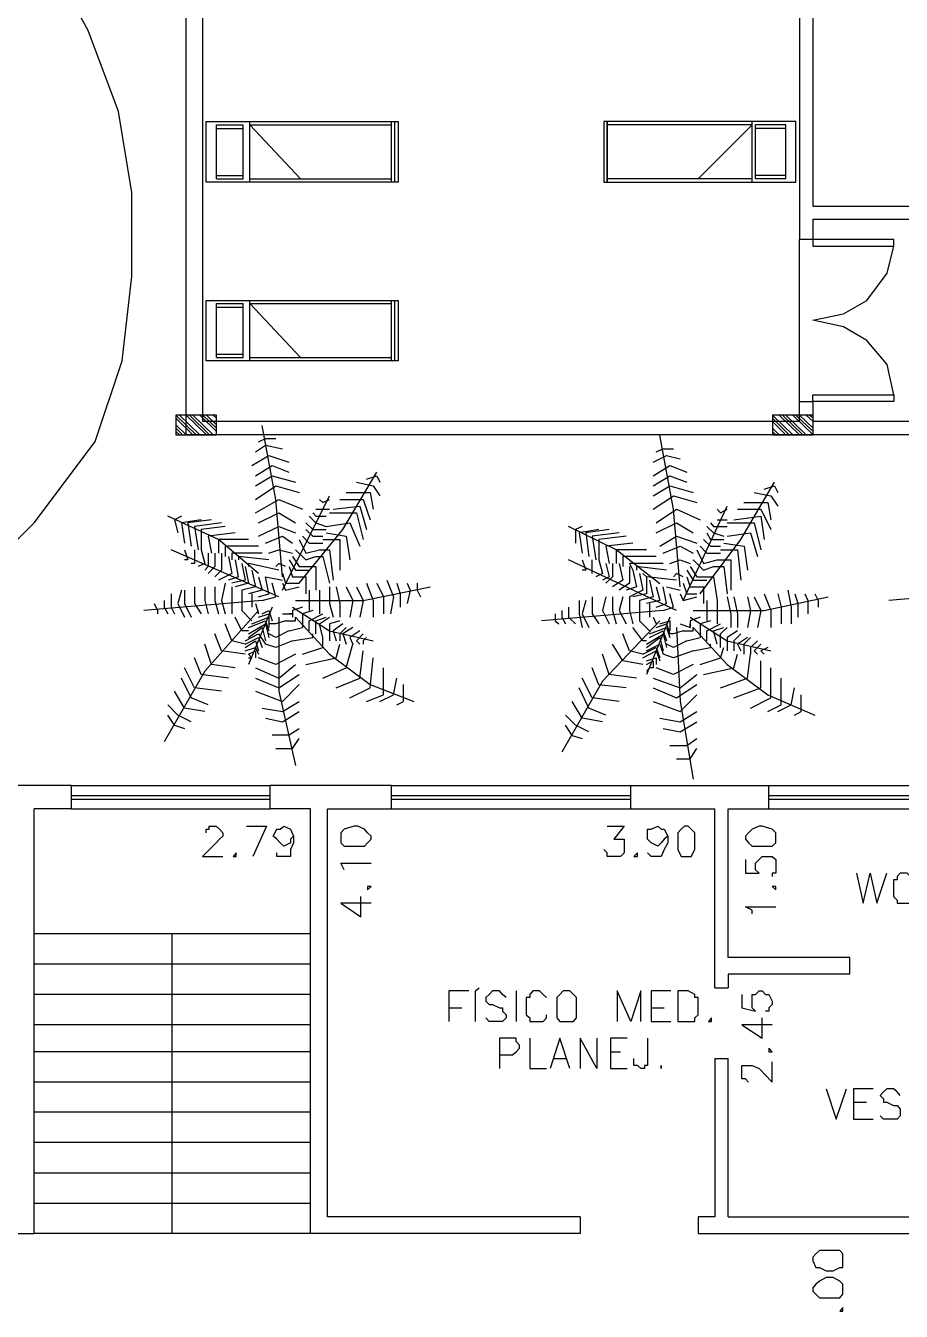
# Model space of a CAD drawing. Header units: millimetres. Extents: x -369 to -70, y -1414 to -1185.
# Drawn here: x -238.99 to -230.2, y -1322.74 to -1309.83 of the extents above; entities that cross this region are included whole.
import ezdxf

# ---------------------------------------------------------------- set-up
doc = ezdxf.new("R2010")
doc.units = ezdxf.units.MM
doc.header["$MEASUREMENT"] = 0
for name, color, linetype in [('10', 10, 'Continuous'), ('12', 12, 'Continuous'), ('2', 2, 'Continuous'), ('4', 4, 'Continuous'), ('50', 50, 'Continuous'), ('6', 6, 'Continuous'), ('64', 64, 'Continuous'), ('8', 8, 'Continuous')]:
    doc.layers.add(name, color=color, linetype=linetype)

msp = doc.modelspace()

# ---------------------------------------------------------------- linework, layer by layer
at = {"layer": '10'}
for points in [[(-237.216, -1313.807), (-237.216, -1299.496)], [(-231.226, -1301.626), (-231.226, -1311.98)], [(-231.094, -1303.656), (-231.094, -1311.645)], [(-237.384, -1313.942), (-237.384, -1307.784)], [(-231.094, -1311.645), (-227.945, -1311.645)], [(-231.094, -1311.776), (-231.094, -1311.98)], [(-231.094, -1311.776), (-227.945, -1311.776)], [(-231.094, -1311.98), (-231.23, -1311.98)], [(-231.23, -1313.607), (-231.23, -1313.807)], [(-231.23, -1313.607), (-231.094, -1313.607)], [(-231.094, -1313.607), (-231.094, -1313.807)], [(-231.23, -1313.807), (-237.216, -1313.807)], [(-227.845, -1313.807), (-231.094, -1313.807)], [(-227.945, -1313.942), (-237.384, -1313.942)], [(-238.539, -1317.463), (-239.314, -1317.463)], [(-238.539, -1317.463), (-238.539, -1317.699), (-238.539, -1317.699), (-238.911, -1317.699)], [(-236.541, -1317.699), (-236.541, -1317.463)], [(-235.965, -1317.699), (-235.322, -1317.699), (-235.322, -1317.699), (-235.322, -1317.463), (-235.322, -1317.463), (-236.541, -1317.463)], [(-232.92, -1317.463), (-231.533, -1317.463)], [(-232.92, -1317.699), (-232.92, -1317.463)], [(-231.533, -1317.699), (-231.533, -1317.463)], [(-238.911, -1321.963), (-238.911, -1317.699)], [(-236.137, -1317.699), (-236.541, -1317.699)], [(-236.137, -1321.963), (-236.137, -1317.699)], [(-235.965, -1321.795), (-235.965, -1317.699)], [(-232.92, -1317.699), (-232.077, -1317.699)], [(-232.077, -1319.493), (-232.077, -1317.699)], [(-230.722, -1319.19), (-231.941, -1319.19), (-231.941, -1319.19), (-231.941, -1317.699)], [(-231.941, -1317.699), (-231.533, -1317.699)], [(-230.722, -1319.358), (-230.722, -1319.19)], [(-230.722, -1319.358), (-231.941, -1319.358), (-231.941, -1319.358), (-231.941, -1319.493)], [(-232.077, -1319.493), (-231.941, -1319.493)], [(-232.077, -1320.205), (-232.077, -1321.795), (-232.077, -1321.795), (-232.245, -1321.795), (-232.245, -1321.795), (-232.245, -1321.963), (-232.245, -1321.963), (-231.941, -1321.963)], [(-232.077, -1320.205), (-231.941, -1320.205)], [(-231.941, -1321.795), (-231.941, -1320.205)], [(-239.079, -1321.795), (-239.858, -1321.795), (-239.858, -1321.795), (-239.858, -1321.963), (-239.858, -1321.963), (-238.911, -1321.963)], [(-233.428, -1321.795), (-235.965, -1321.795)], [(-233.428, -1321.795), (-233.428, -1321.963)], [(-231.941, -1321.795), (-228.928, -1321.795)], [(-233.428, -1321.963), (-236.137, -1321.963)], [(-231.941, -1321.963), (-228.928, -1321.963)]]:
    msp.add_lwpolyline(points, dxfattribs=at)
at = {"layer": '12'}
for points in [[(-237.284, -1313.942), (-237.488, -1313.743)], [(-237.08, -1313.942), (-237.08, -1313.743), (-237.488, -1313.743), (-237.488, -1313.942), (-237.08, -1313.942)], [(-237.316, -1313.942), (-237.488, -1313.775)], [(-237.248, -1313.942), (-237.452, -1313.743)], [(-237.18, -1313.942), (-237.384, -1313.743)], [(-237.148, -1313.942), (-237.352, -1313.743)], [(-237.112, -1313.942), (-237.316, -1313.743)], [(-237.08, -1313.91), (-237.248, -1313.743)], [(-237.08, -1313.874), (-237.216, -1313.743)], [(-237.08, -1313.843), (-237.18, -1313.743)], [(-237.08, -1313.775), (-237.112, -1313.743)], [(-231.294, -1313.942), (-231.497, -1313.743)], [(-231.09, -1313.942), (-231.09, -1313.743), (-231.497, -1313.743), (-231.497, -1313.942), (-231.09, -1313.942)], [(-231.33, -1313.942), (-231.497, -1313.775)], [(-231.226, -1313.942), (-231.43, -1313.743)], [(-231.194, -1313.942), (-231.398, -1313.743)], [(-231.158, -1313.942), (-231.362, -1313.743)], [(-231.09, -1313.942), (-231.294, -1313.743)], [(-231.09, -1313.91), (-231.262, -1313.743)], [(-231.09, -1313.874), (-231.226, -1313.743)], [(-231.09, -1313.807), (-231.158, -1313.743)], [(-231.09, -1313.775), (-231.126, -1313.743)], [(-237.384, -1313.942), (-237.488, -1313.843)], [(-237.42, -1313.942), (-237.488, -1313.874)], [(-237.452, -1313.942), (-237.488, -1313.91)], [(-231.362, -1313.942), (-231.497, -1313.807)], [(-231.43, -1313.942), (-231.497, -1313.874)], [(-231.465, -1313.942), (-231.497, -1313.91)]]:
    msp.add_lwpolyline(points, dxfattribs=at)
at = {"layer": '2'}
for points in [[(-245.373, -1317.463), (-244.358, -1317.463), (-243.307, -1317.327), (-242.328, -1317.092), (-241.38, -1316.684), (-240.465, -1316.176), (-239.654, -1315.569), (-238.907, -1314.822), (-238.299, -1314.01), (-238.299, -1314.01), (-238.028, -1313.199), (-237.928, -1312.352), (-237.928, -1311.509), (-238.063, -1310.697), (-238.367, -1309.882), (-238.775, -1309.139)], [(-231.23, -1311.98), (-231.23, -1313.607)], [(-231.094, -1312.791), (-230.786, -1312.728), (-230.55, -1312.592), (-230.346, -1312.32), (-230.279, -1312.048)], [(-230.279, -1313.539), (-230.346, -1313.235), (-230.55, -1312.995), (-230.786, -1312.859), (-231.094, -1312.791)]]:
    msp.add_lwpolyline(points, dxfattribs=at)
at = {"layer": '4'}
for points in [[(-237.184, -1310.797), (-235.254, -1310.797), (-235.254, -1310.797), (-235.254, -1311.405), (-237.184, -1311.405)], [(-237.184, -1311.405), (-237.184, -1310.797)], [(-237.08, -1311.373), (-237.08, -1310.829)], [(-237.08, -1310.829), (-236.813, -1310.829)], [(-236.813, -1311.373), (-236.813, -1310.829)], [(-236.745, -1311.405), (-236.745, -1310.797)], [(-236.745, -1310.829), (-236.237, -1311.373)], [(-236.745, -1310.829), (-235.322, -1310.829)], [(-235.322, -1311.405), (-235.322, -1310.797)], [(-235.29, -1311.405), (-235.29, -1310.797)], [(-231.262, -1310.797), (-233.192, -1310.797), (-233.192, -1310.797), (-233.192, -1311.405), (-231.262, -1311.405)], [(-233.156, -1311.405), (-233.156, -1310.797), (-233.156, -1310.797), (-233.156, -1311.405)], [(-231.701, -1310.829), (-233.156, -1310.829)], [(-231.701, -1310.829), (-232.245, -1311.373)], [(-231.701, -1311.405), (-231.701, -1310.797)], [(-231.669, -1311.373), (-231.669, -1310.829)], [(-231.362, -1310.829), (-231.669, -1310.829)], [(-231.362, -1311.373), (-231.362, -1310.829)], [(-231.262, -1311.405), (-231.262, -1310.797)], [(-237.08, -1310.865), (-236.813, -1310.865)], [(-231.362, -1310.865), (-231.669, -1310.865)], [(-237.08, -1311.337), (-236.813, -1311.337)], [(-231.362, -1311.337), (-231.669, -1311.337)], [(-237.08, -1311.373), (-236.813, -1311.373)], [(-236.745, -1311.373), (-235.322, -1311.373)], [(-231.701, -1311.373), (-233.156, -1311.373)], [(-231.362, -1311.373), (-231.669, -1311.373)], [(-237.184, -1312.592), (-235.254, -1312.592), (-235.254, -1312.592), (-235.254, -1313.199), (-237.184, -1313.199)], [(-237.184, -1313.199), (-237.184, -1312.592)], [(-237.08, -1313.167), (-237.08, -1312.624)], [(-237.08, -1312.624), (-236.813, -1312.624)], [(-236.813, -1313.167), (-236.813, -1312.624)], [(-236.745, -1313.199), (-236.745, -1312.592)], [(-236.745, -1312.624), (-236.237, -1313.167)], [(-236.745, -1312.624), (-235.322, -1312.624)], [(-235.322, -1313.199), (-235.322, -1312.592)], [(-235.29, -1313.199), (-235.29, -1312.592)], [(-237.08, -1312.66), (-236.813, -1312.66)], [(-237.08, -1313.131), (-236.813, -1313.131)], [(-237.08, -1313.167), (-236.813, -1313.167)], [(-236.745, -1313.167), (-235.322, -1313.167)]]:
    msp.add_lwpolyline(points, dxfattribs=at)
at = {"layer": '50'}
for points in [[(-237.184, -1317.939), (-237.184, -1317.939), (-237.184, -1317.903), (-237.152, -1317.903), (-237.152, -1317.871), (-237.084, -1317.871), (-237.048, -1317.903), (-237.016, -1317.939), (-237.016, -1317.971), (-237.048, -1318.003), (-237.084, -1318.039), (-237.22, -1318.175), (-237.016, -1318.175)], [(-236.777, -1317.871), (-236.577, -1317.871), (-236.577, -1317.871), (-236.713, -1318.175)], [(-236.305, -1317.971), (-236.337, -1318.003), (-236.337, -1318.039), (-236.405, -1318.071), (-236.441, -1318.039), (-236.473, -1318.003), (-236.509, -1317.971), (-236.473, -1317.903), (-236.441, -1317.903), (-236.405, -1317.871), (-236.337, -1317.903), (-236.305, -1317.971), (-236.305, -1318.039), (-236.337, -1318.107), (-236.337, -1318.175), (-236.405, -1318.175), (-236.441, -1318.175), (-236.473, -1318.175), (-236.473, -1318.139)], [(-235.83, -1318.003), (-235.83, -1318.039), (-235.798, -1318.071), (-235.698, -1318.071), (-235.662, -1318.071), (-235.594, -1318.071), (-235.562, -1318.039), (-235.526, -1318.003), (-235.526, -1317.971), (-235.562, -1317.939), (-235.594, -1317.903), (-235.662, -1317.871), (-235.698, -1317.871), (-235.798, -1317.903), (-235.83, -1317.939), (-235.83, -1317.971), (-235.83, -1318.003)], [(-233.156, -1317.871), (-232.988, -1317.871), (-233.092, -1318.003), (-233.024, -1318.003), (-232.988, -1318.003), (-232.988, -1318.071), (-232.988, -1318.107), (-232.988, -1318.139), (-233.024, -1318.175), (-233.056, -1318.175), (-233.092, -1318.175), (-233.156, -1318.175), (-233.156, -1318.139), (-233.192, -1318.107)], [(-232.548, -1317.971), (-232.584, -1318.003), (-232.616, -1318.039), (-232.648, -1318.071), (-232.716, -1318.039), (-232.752, -1318.003), (-232.752, -1317.971), (-232.752, -1317.903), (-232.716, -1317.903), (-232.648, -1317.871), (-232.616, -1317.903), (-232.584, -1317.903), (-232.548, -1317.971), (-232.548, -1318.039), (-232.584, -1318.107), (-232.616, -1318.175), (-232.648, -1318.175), (-232.684, -1318.175), (-232.716, -1318.175), (-232.752, -1318.139)], [(-232.381, -1317.871), (-232.413, -1317.903), (-232.449, -1317.939), (-232.449, -1318.003), (-232.449, -1318.039), (-232.449, -1318.107), (-232.413, -1318.175), (-232.381, -1318.175), (-232.345, -1318.175), (-232.313, -1318.175), (-232.277, -1318.107), (-232.277, -1318.039), (-232.277, -1318.003), (-232.277, -1317.939), (-232.313, -1317.903), (-232.345, -1317.871), (-232.381, -1317.871)], [(-231.769, -1318.003), (-231.737, -1318.039), (-231.701, -1318.071), (-231.633, -1318.071), (-231.601, -1318.071), (-231.501, -1318.071), (-231.465, -1318.039), (-231.465, -1318.003), (-231.465, -1317.971), (-231.465, -1317.939), (-231.501, -1317.903), (-231.601, -1317.871), (-231.633, -1317.871), (-231.701, -1317.903), (-231.737, -1317.939), (-231.769, -1317.971), (-231.769, -1318.003)], [(-236.881, -1318.139), (-236.913, -1318.175), (-236.881, -1318.175), (-236.881, -1318.139)], [(-232.852, -1318.139), (-232.888, -1318.175), (-232.852, -1318.175), (-232.852, -1318.139)], [(-231.769, -1318.207), (-231.769, -1318.342), (-231.633, -1318.342), (-231.669, -1318.31), (-231.669, -1318.243), (-231.633, -1318.207), (-231.601, -1318.175), (-231.569, -1318.175), (-231.533, -1318.175), (-231.501, -1318.175), (-231.465, -1318.207), (-231.465, -1318.243), (-231.465, -1318.31), (-231.465, -1318.342), (-231.501, -1318.342), (-231.501, -1318.378)], [(-235.798, -1318.31), (-235.798, -1318.31), (-235.83, -1318.243), (-235.526, -1318.243)], [(-230.654, -1318.342), (-230.586, -1318.646), (-230.586, -1318.646), (-230.518, -1318.342), (-230.518, -1318.342), (-230.45, -1318.646), (-230.45, -1318.646), (-230.35, -1318.342)], [(-230.079, -1318.41), (-230.079, -1318.41), (-230.111, -1318.378), (-230.147, -1318.342), (-230.215, -1318.342), (-230.247, -1318.378), (-230.247, -1318.41), (-230.283, -1318.41), (-230.283, -1318.478), (-230.283, -1318.546), (-230.283, -1318.578), (-230.247, -1318.614), (-230.247, -1318.646), (-230.215, -1318.646), (-230.147, -1318.646), (-230.111, -1318.646), (-230.079, -1318.614), (-230.079, -1318.578)], [(-235.526, -1318.646), (-235.83, -1318.646), (-235.83, -1318.646), (-235.63, -1318.782), (-235.63, -1318.578)], [(-235.562, -1318.478), (-235.562, -1318.51), (-235.526, -1318.478), (-235.562, -1318.478)], [(-231.501, -1318.478), (-231.465, -1318.51), (-231.465, -1318.478), (-231.501, -1318.478)], [(-231.701, -1318.75), (-231.701, -1318.714), (-231.769, -1318.682), (-231.465, -1318.682)], [(-234.547, -1319.525), (-234.746, -1319.525), (-234.746, -1319.525), (-234.746, -1319.833)], [(-234.479, -1319.833), (-234.479, -1319.525), (-234.479, -1319.525), (-234.443, -1319.493)], [(-234.171, -1319.593), (-234.207, -1319.561), (-234.239, -1319.525), (-234.307, -1319.525), (-234.343, -1319.561), (-234.375, -1319.593), (-234.375, -1319.629), (-234.343, -1319.661), (-234.307, -1319.661), (-234.239, -1319.697), (-234.207, -1319.697), (-234.207, -1319.729), (-234.171, -1319.765), (-234.171, -1319.797), (-234.207, -1319.833), (-234.239, -1319.833), (-234.307, -1319.833), (-234.343, -1319.833), (-234.375, -1319.797)], [(-234.071, -1319.525), (-234.071, -1319.833)], [(-233.767, -1319.593), (-233.767, -1319.593), (-233.799, -1319.561), (-233.835, -1319.525), (-233.903, -1319.525), (-233.935, -1319.561), (-233.935, -1319.593), (-233.971, -1319.593), (-233.971, -1319.661), (-233.971, -1319.729), (-233.971, -1319.765), (-233.935, -1319.797), (-233.935, -1319.833), (-233.903, -1319.833), (-233.835, -1319.833), (-233.799, -1319.833), (-233.767, -1319.797), (-233.767, -1319.765)], [(-233.6, -1319.525), (-233.632, -1319.561), (-233.663, -1319.593), (-233.663, -1319.661), (-233.663, -1319.729), (-233.663, -1319.765), (-233.663, -1319.797), (-233.632, -1319.833), (-233.6, -1319.833), (-233.532, -1319.833), (-233.496, -1319.833), (-233.464, -1319.797), (-233.464, -1319.765), (-233.464, -1319.729), (-233.464, -1319.661), (-233.464, -1319.593), (-233.496, -1319.561), (-233.532, -1319.525), (-233.6, -1319.525)], [(-232.82, -1319.833), (-232.82, -1319.525), (-232.82, -1319.525), (-232.92, -1319.833), (-232.92, -1319.833), (-233.056, -1319.525), (-233.056, -1319.525), (-233.056, -1319.833)], [(-232.517, -1319.525), (-232.716, -1319.525), (-232.716, -1319.525), (-232.716, -1319.833)], [(-232.449, -1319.525), (-232.449, -1319.833), (-232.449, -1319.833), (-232.345, -1319.833), (-232.277, -1319.833), (-232.277, -1319.797), (-232.245, -1319.765), (-232.245, -1319.729), (-232.245, -1319.661), (-232.245, -1319.593), (-232.277, -1319.593), (-232.277, -1319.561), (-232.345, -1319.525), (-232.449, -1319.525)], [(-231.805, -1319.561), (-231.805, -1319.697), (-231.669, -1319.729), (-231.701, -1319.697), (-231.701, -1319.661), (-231.701, -1319.629), (-231.701, -1319.561), (-231.669, -1319.561), (-231.633, -1319.525), (-231.601, -1319.525), (-231.569, -1319.561), (-231.533, -1319.561), (-231.501, -1319.629), (-231.501, -1319.661), (-231.533, -1319.697), (-231.533, -1319.729), (-231.569, -1319.729)], [(-234.746, -1319.697), (-234.615, -1319.697)], [(-232.716, -1319.697), (-232.584, -1319.697)], [(-232.716, -1319.833), (-232.517, -1319.833)], [(-232.109, -1319.797), (-232.141, -1319.833), (-232.109, -1319.833), (-232.109, -1319.797)], [(-231.501, -1319.865), (-231.805, -1319.865), (-231.805, -1319.865), (-231.601, -1320.001), (-231.601, -1319.797)], [(-234.239, -1320.169), (-234.107, -1320.169), (-234.071, -1320.137), (-234.039, -1320.101), (-234.039, -1320.069), (-234.071, -1320.033), (-234.071, -1320.001), (-234.107, -1320.001), (-234.239, -1320.001), (-234.239, -1320.001), (-234.239, -1320.305)], [(-233.935, -1320.001), (-233.935, -1320.305), (-233.767, -1320.305)], [(-233.532, -1320.305), (-233.632, -1320.001), (-233.632, -1320.001), (-233.731, -1320.305)], [(-233.26, -1320.001), (-233.26, -1320.305), (-233.26, -1320.305), (-233.428, -1320.001), (-233.428, -1320.001), (-233.428, -1320.305)], [(-232.956, -1320.001), (-233.124, -1320.001), (-233.124, -1320.001), (-233.124, -1320.305)], [(-232.752, -1320.001), (-232.752, -1320.237), (-232.752, -1320.273), (-232.784, -1320.273), (-232.784, -1320.305), (-232.82, -1320.305), (-232.852, -1320.273), (-232.888, -1320.273), (-232.888, -1320.237), (-232.888, -1320.205)], [(-231.533, -1320.137), (-231.533, -1320.137), (-231.501, -1320.137), (-231.533, -1320.101), (-231.533, -1320.137)], [(-233.699, -1320.205), (-233.564, -1320.205)], [(-233.124, -1320.137), (-233.024, -1320.137)], [(-231.737, -1320.441), (-231.737, -1320.441), (-231.769, -1320.409), (-231.805, -1320.409), (-231.805, -1320.373), (-231.805, -1320.305), (-231.805, -1320.273), (-231.769, -1320.273), (-231.737, -1320.273), (-231.701, -1320.273), (-231.633, -1320.305), (-231.501, -1320.441), (-231.501, -1320.237)], [(-233.124, -1320.305), (-232.956, -1320.305)], [(-232.616, -1320.273), (-232.616, -1320.273), (-232.616, -1320.305), (-232.616, -1320.273)], [(-230.958, -1320.508), (-230.858, -1320.812), (-230.858, -1320.812), (-230.754, -1320.508)], [(-230.486, -1320.508), (-230.686, -1320.508), (-230.686, -1320.508), (-230.686, -1320.812)], [(-230.215, -1320.576), (-230.247, -1320.54), (-230.283, -1320.508), (-230.35, -1320.508), (-230.382, -1320.54), (-230.418, -1320.576), (-230.382, -1320.608), (-230.382, -1320.644), (-230.35, -1320.644), (-230.283, -1320.676), (-230.247, -1320.676), (-230.215, -1320.712), (-230.215, -1320.744), (-230.215, -1320.78), (-230.247, -1320.812), (-230.283, -1320.812), (-230.35, -1320.812), (-230.382, -1320.812), (-230.418, -1320.78)], [(-230.686, -1320.644), (-230.554, -1320.644)], [(-230.686, -1320.812), (-230.486, -1320.812)], [(-231.094, -1322.235), (-231.062, -1322.303), (-231.026, -1322.303), (-230.958, -1322.335), (-230.89, -1322.335), (-230.822, -1322.303), (-230.79, -1322.303), (-230.79, -1322.235), (-230.79, -1322.199), (-230.79, -1322.167), (-230.822, -1322.131), (-230.89, -1322.131), (-230.958, -1322.131), (-231.026, -1322.131), (-231.062, -1322.167), (-231.094, -1322.199), (-231.094, -1322.235)], [(-231.094, -1322.539), (-231.062, -1322.571), (-231.026, -1322.607), (-230.958, -1322.607), (-230.89, -1322.607), (-230.822, -1322.607), (-230.79, -1322.571), (-230.79, -1322.539), (-230.79, -1322.507), (-230.79, -1322.471), (-230.822, -1322.439), (-230.89, -1322.403), (-230.958, -1322.403), (-231.026, -1322.439), (-231.062, -1322.471), (-231.094, -1322.507), (-231.094, -1322.539)], [(-230.822, -1322.742), (-230.79, -1322.742), (-230.79, -1322.706), (-230.822, -1322.742)]]:
    msp.add_lwpolyline(points, dxfattribs=at)
at = {"layer": '6'}
for points in [[(-236.137, -1318.954), (-238.911, -1318.954)], [(-237.524, -1321.963), (-237.524, -1318.954)], [(-236.137, -1319.258), (-238.911, -1319.258)], [(-236.137, -1319.561), (-238.911, -1319.561)], [(-236.137, -1319.865), (-238.911, -1319.865)], [(-236.137, -1320.137), (-238.911, -1320.137)], [(-236.137, -1320.441), (-238.911, -1320.441)], [(-236.137, -1320.744), (-238.911, -1320.744)], [(-236.137, -1321.048), (-238.911, -1321.048)], [(-236.137, -1321.356), (-238.911, -1321.356)], [(-236.137, -1321.659), (-238.911, -1321.659)], [(-236.137, -1321.963), (-238.911, -1321.963)]]:
    msp.add_lwpolyline(points, dxfattribs=at)
at = {"layer": '64'}
for points in [[(-236.417, -1315.369), (-236.485, -1314.59), (-236.621, -1313.847)], [(-236.689, -1314.114), (-236.589, -1314.046), (-236.417, -1314.082)], [(-236.657, -1314.014), (-236.589, -1313.978), (-236.589, -1313.978), (-236.485, -1313.978)], [(-232.425, -1315.469), (-232.493, -1314.69), (-232.628, -1313.946)], [(-236.725, -1314.25), (-236.553, -1314.15)], [(-236.553, -1314.15), (-236.353, -1314.218)], [(-232.696, -1314.218), (-232.56, -1314.15), (-232.425, -1314.182)], [(-232.664, -1314.114), (-232.596, -1314.082), (-232.596, -1314.082), (-232.493, -1314.082)], [(-236.689, -1314.354), (-236.521, -1314.25)], [(-236.521, -1314.25), (-236.353, -1314.318)], [(-236.249, -1315.433), (-235.81, -1314.894), (-235.47, -1314.318)], [(-232.696, -1314.354), (-232.529, -1314.25)], [(-232.529, -1314.25), (-232.357, -1314.318)], [(-236.689, -1314.454), (-236.521, -1314.354)], [(-236.521, -1314.354), (-236.285, -1314.418)], [(-235.674, -1314.418), (-235.506, -1314.454)], [(-235.574, -1314.386), (-235.47, -1314.354)], [(-235.47, -1314.354), (-235.438, -1314.418)], [(-232.696, -1314.454), (-232.529, -1314.354)], [(-232.529, -1314.354), (-232.357, -1314.418)], [(-232.225, -1315.537), (-231.817, -1314.993), (-231.477, -1314.418)], [(-236.689, -1314.59), (-236.485, -1314.454)], [(-236.485, -1314.454), (-236.249, -1314.522)], [(-236.417, -1315.501), (-235.945, -1314.554)], [(-235.778, -1314.522), (-235.538, -1314.522)], [(-235.538, -1314.522), (-235.506, -1314.69)], [(-235.506, -1314.454), (-235.438, -1314.554)], [(-232.696, -1314.554), (-232.529, -1314.454)], [(-232.696, -1314.69), (-232.493, -1314.554)], [(-232.529, -1314.454), (-232.293, -1314.522)], [(-232.493, -1314.554), (-232.257, -1314.622)], [(-231.681, -1314.522), (-231.513, -1314.554)], [(-231.581, -1314.486), (-231.477, -1314.454)], [(-231.513, -1314.554), (-231.445, -1314.658)], [(-231.477, -1314.454), (-231.445, -1314.522)], [(-236.689, -1314.726), (-236.453, -1314.59)], [(-236.453, -1314.59), (-236.217, -1314.69)], [(-236.081, -1314.69), (-236.045, -1314.69)], [(-236.045, -1314.59), (-236.013, -1314.622)], [(-236.045, -1314.69), (-235.945, -1314.69)], [(-236.013, -1314.622), (-235.945, -1314.59)], [(-235.909, -1314.69), (-235.642, -1314.658)], [(-235.841, -1314.59), (-235.606, -1314.59)], [(-235.642, -1314.658), (-235.574, -1314.894)], [(-235.606, -1314.59), (-235.538, -1314.794)], [(-232.664, -1314.826), (-232.461, -1314.69)], [(-232.461, -1314.69), (-232.225, -1314.794)], [(-232.393, -1315.605), (-231.953, -1314.658)], [(-232.053, -1314.69), (-232.021, -1314.726)], [(-232.021, -1314.726), (-231.953, -1314.69)], [(-231.849, -1314.69), (-231.613, -1314.69)], [(-231.785, -1314.622), (-231.545, -1314.622)], [(-231.613, -1314.69), (-231.513, -1314.894)], [(-231.545, -1314.622), (-231.513, -1314.794)], [(-236.657, -1315.333), (-237.06, -1314.993), (-237.568, -1314.758)], [(-237.432, -1314.758), (-237.5, -1314.794), (-237.5, -1314.794), (-237.468, -1314.926)], [(-237.232, -1314.794), (-237.432, -1314.826)], [(-237.432, -1314.826), (-237.4, -1315.029)], [(-237.128, -1314.794), (-237.368, -1314.826)], [(-237.368, -1314.826), (-237.332, -1315.061)], [(-237.028, -1314.826), (-237.3, -1314.862)], [(-236.657, -1314.826), (-236.453, -1314.726)], [(-236.453, -1314.726), (-236.285, -1314.826)], [(-236.181, -1314.826), (-236.113, -1314.894)], [(-236.149, -1314.758), (-236.081, -1314.826)], [(-236.113, -1314.726), (-236.081, -1314.758)], [(-236.081, -1314.758), (-235.977, -1314.758)], [(-236.081, -1314.826), (-235.977, -1314.862)], [(-235.977, -1314.862), (-235.742, -1314.826)], [(-235.945, -1314.726), (-235.674, -1314.726)], [(-235.742, -1314.826), (-235.642, -1315.061)], [(-235.674, -1314.726), (-235.606, -1314.993)], [(-232.664, -1314.926), (-232.461, -1314.826)], [(-232.461, -1314.826), (-232.293, -1314.926)], [(-232.121, -1314.826), (-232.089, -1314.862)], [(-232.053, -1314.794), (-232.021, -1314.794)], [(-232.021, -1314.794), (-231.953, -1314.794)], [(-231.953, -1314.826), (-231.681, -1314.826)], [(-231.885, -1314.794), (-231.613, -1314.758)], [(-231.681, -1314.826), (-231.613, -1315.097)], [(-231.613, -1314.758), (-231.581, -1314.993)], [(-237.3, -1314.862), (-237.264, -1315.097)], [(-236.992, -1314.862), (-237.232, -1314.894), (-237.232, -1314.894), (-237.232, -1315.097)], [(-236.893, -1314.926), (-237.164, -1314.961), (-237.164, -1314.961), (-237.128, -1315.129)], [(-236.657, -1314.961), (-236.453, -1314.862)], [(-236.589, -1315.029), (-236.417, -1314.961)], [(-236.453, -1314.862), (-236.285, -1314.926)], [(-236.417, -1314.961), (-236.317, -1315.029)], [(-236.217, -1314.961), (-236.149, -1315.029)], [(-236.181, -1314.894), (-236.113, -1314.961)], [(-236.113, -1314.894), (-235.977, -1314.894)], [(-236.113, -1314.961), (-236.013, -1314.961)], [(-235.977, -1314.926), (-235.778, -1314.961)], [(-235.778, -1314.961), (-235.742, -1315.197)], [(-232.628, -1315.437), (-233.068, -1315.097), (-233.544, -1314.862)], [(-233.408, -1314.862), (-233.476, -1314.894), (-233.476, -1314.894), (-233.476, -1315.029)], [(-233.24, -1314.894), (-233.44, -1314.926)], [(-233.44, -1314.926), (-233.408, -1315.129)], [(-233.136, -1314.894), (-233.372, -1314.926)], [(-233.372, -1314.926), (-233.34, -1315.165)], [(-233.036, -1314.926), (-233.308, -1314.961)], [(-233.308, -1314.961), (-233.272, -1315.197)], [(-232.968, -1314.961), (-233.24, -1314.993), (-233.24, -1314.993), (-233.24, -1315.197)], [(-232.628, -1315.061), (-232.461, -1314.961)], [(-232.461, -1314.961), (-232.257, -1315.029)], [(-232.157, -1314.862), (-232.089, -1314.926)], [(-232.157, -1314.926), (-232.121, -1314.993)], [(-232.089, -1314.862), (-231.953, -1314.862)], [(-232.089, -1314.926), (-231.985, -1314.961)], [(-231.953, -1314.961), (-231.717, -1314.926)], [(-231.717, -1314.926), (-231.649, -1315.165)], [(-237.06, -1314.993), (-237.06, -1315.129)], [(-236.757, -1314.993), (-237.06, -1314.993)], [(-236.992, -1315.061), (-236.992, -1315.165)], [(-236.657, -1315.061), (-236.992, -1315.061)], [(-236.249, -1314.993), (-236.181, -1315.129)], [(-236.149, -1315.029), (-236.013, -1315.029)], [(-236.013, -1314.993), (-235.841, -1314.993)], [(-235.841, -1314.993), (-235.841, -1315.301)], [(-232.9, -1315.029), (-233.172, -1315.061), (-233.172, -1315.061), (-233.136, -1315.233)], [(-232.596, -1315.129), (-232.425, -1315.061)], [(-232.425, -1315.061), (-232.293, -1315.129)], [(-232.225, -1315.061), (-232.157, -1315.129)], [(-232.189, -1314.993), (-232.121, -1315.061)], [(-232.121, -1314.993), (-231.985, -1314.993)], [(-232.121, -1315.061), (-232.021, -1315.061)], [(-231.985, -1315.029), (-231.781, -1315.061)], [(-231.781, -1315.061), (-231.749, -1315.301)], [(-236.453, -1315.569), (-237.536, -1315.097)], [(-237.4, -1315.097), (-237.368, -1315.197), (-237.368, -1315.197), (-237.4, -1315.197)], [(-237.3, -1315.097), (-237.3, -1315.233), (-237.3, -1315.233), (-237.332, -1315.233)], [(-237.232, -1315.097), (-237.196, -1315.233)], [(-237.164, -1315.129), (-237.164, -1315.265)], [(-237.096, -1315.129), (-237.096, -1315.265)], [(-237.028, -1315.129), (-237.028, -1315.301)], [(-236.96, -1315.165), (-236.925, -1315.333)], [(-236.925, -1315.129), (-236.925, -1315.197)], [(-236.621, -1315.129), (-236.925, -1315.129)], [(-236.893, -1315.197), (-236.861, -1315.369)], [(-236.857, -1315.165), (-236.857, -1315.197)], [(-236.553, -1315.197), (-236.857, -1315.165)], [(-236.553, -1315.129), (-236.453, -1315.097)], [(-236.453, -1315.097), (-236.317, -1315.129)], [(-236.349, -1315.197), (-236.285, -1315.301)], [(-236.317, -1315.165), (-236.249, -1315.265)], [(-236.285, -1315.097), (-236.181, -1315.197)], [(-236.181, -1315.129), (-236.045, -1315.097)], [(-236.181, -1315.197), (-236.081, -1315.165)], [(-236.081, -1315.165), (-236.013, -1315.165)], [(-236.045, -1315.097), (-235.945, -1315.097)], [(-236.013, -1315.165), (-235.945, -1315.433)], [(-235.945, -1315.097), (-235.909, -1315.401)], [(-232.461, -1315.705), (-233.544, -1315.197)], [(-233.408, -1315.197), (-233.372, -1315.301), (-233.372, -1315.301), (-233.408, -1315.301)], [(-233.308, -1315.333), (-233.308, -1315.333), (-233.308, -1315.333), (-233.308, -1315.197)], [(-233.24, -1315.197), (-233.204, -1315.333)], [(-233.068, -1315.097), (-233.068, -1315.233)], [(-232.764, -1315.097), (-233.068, -1315.097)], [(-233, -1315.165), (-233, -1315.265)], [(-232.664, -1315.165), (-233, -1315.165)], [(-232.529, -1315.233), (-232.425, -1315.197)], [(-232.425, -1315.197), (-232.325, -1315.233)], [(-232.293, -1315.197), (-232.189, -1315.301)], [(-232.257, -1315.097), (-232.189, -1315.233)], [(-232.189, -1315.233), (-232.053, -1315.197)], [(-232.157, -1315.129), (-232.021, -1315.129)], [(-232.053, -1315.197), (-231.917, -1315.197)], [(-232.021, -1315.097), (-231.849, -1315.097)], [(-231.917, -1315.197), (-231.917, -1315.501)], [(-231.849, -1315.097), (-231.817, -1315.401)], [(-237.196, -1315.233), (-237.264, -1315.265)], [(-237.164, -1315.265), (-237.196, -1315.301)], [(-237.096, -1315.265), (-237.164, -1315.333)], [(-237.028, -1315.301), (-237.096, -1315.369)], [(-236.925, -1315.333), (-237.06, -1315.401)], [(-236.825, -1315.233), (-236.793, -1315.401)], [(-236.725, -1315.301), (-236.689, -1315.469), (-236.825, -1315.501)], [(-236.793, -1315.265), (-236.757, -1315.433)], [(-236.757, -1315.233), (-236.757, -1315.265)], [(-236.453, -1315.301), (-236.757, -1315.233)], [(-236.453, -1315.233), (-236.485, -1315.265)], [(-236.385, -1315.265), (-236.453, -1315.233)], [(-236.417, -1315.333), (-236.385, -1315.433)], [(-236.349, -1315.265), (-236.317, -1315.369)], [(-236.285, -1315.301), (-236.149, -1315.301)], [(-236.249, -1315.265), (-236.149, -1315.265)], [(-236.149, -1315.265), (-236.081, -1315.265)], [(-236.081, -1315.265), (-236.081, -1315.501)], [(-233.204, -1315.333), (-233.272, -1315.369)], [(-233.172, -1315.233), (-233.136, -1315.369)], [(-233.104, -1315.233), (-233.104, -1315.369)], [(-233.036, -1315.233), (-233, -1315.401)], [(-232.932, -1315.233), (-232.9, -1315.301)], [(-232.596, -1315.233), (-232.932, -1315.233)], [(-232.932, -1315.265), (-232.932, -1315.433)], [(-232.9, -1315.301), (-232.864, -1315.469)], [(-232.864, -1315.265), (-232.864, -1315.301)], [(-232.56, -1315.301), (-232.864, -1315.265)], [(-232.832, -1315.333), (-232.8, -1315.501)], [(-232.764, -1315.369), (-232.8, -1315.333)], [(-232.461, -1315.333), (-232.493, -1315.369)], [(-232.393, -1315.369), (-232.461, -1315.333)], [(-232.357, -1315.301), (-232.293, -1315.401)], [(-232.325, -1315.265), (-232.257, -1315.369)], [(-232.189, -1315.301), (-232.089, -1315.265)], [(-232.089, -1315.265), (-231.985, -1315.265)], [(-231.985, -1315.265), (-231.953, -1315.537)], [(-237.3, -1315.469), (-237.3, -1315.637)], [(-237.196, -1315.469), (-237.196, -1315.605)], [(-237.096, -1315.469), (-237.096, -1315.605)], [(-236.992, -1315.433), (-237.028, -1315.605)], [(-236.857, -1315.369), (-236.96, -1315.401)], [(-236.793, -1315.401), (-236.925, -1315.433)], [(-236.925, -1315.469), (-236.925, -1315.605), (-236.925, -1315.605), (-236.925, -1315.741)], [(-236.757, -1315.433), (-236.893, -1315.469)], [(-236.657, -1315.369), (-236.621, -1315.501), (-236.621, -1315.501), (-236.757, -1315.537)], [(-236.553, -1315.537), (-236.589, -1315.369)], [(-236.589, -1315.369), (-236.417, -1315.401)], [(-236.485, -1315.569), (-236.521, -1315.433)], [(-236.417, -1315.433), (-236.385, -1315.501), (-236.249, -1315.469)], [(-236.385, -1315.433), (-236.249, -1315.433)], [(-236.317, -1315.369), (-236.181, -1315.369)], [(-236.285, -1315.605), (-235.606, -1315.605), (-234.93, -1315.469)], [(-236.181, -1315.369), (-236.181, -1315.537)], [(-235.945, -1315.469), (-235.945, -1315.637)], [(-235.877, -1315.469), (-235.841, -1315.637)], [(-235.778, -1315.469), (-235.71, -1315.605), (-235.71, -1315.605), (-235.742, -1315.773)], [(-235.674, -1315.469), (-235.606, -1315.605), (-235.606, -1315.605), (-235.642, -1315.773)], [(-235.574, -1315.433), (-235.506, -1315.605), (-235.506, -1315.605), (-235.506, -1315.773)], [(-235.47, -1315.433), (-235.402, -1315.569)], [(-235.37, -1315.401), (-235.302, -1315.569), (-235.334, -1315.741)], [(-235.27, -1315.433), (-235.234, -1315.537)], [(-235.166, -1315.433), (-235.134, -1315.501), (-235.166, -1315.637)], [(-235.066, -1315.433), (-235.066, -1315.501), (-235.066, -1315.501), (-235.03, -1315.569)], [(-233.136, -1315.369), (-233.204, -1315.401)], [(-233.104, -1315.369), (-233.172, -1315.433)], [(-233, -1315.401), (-233.104, -1315.469)], [(-232.932, -1315.433), (-233.036, -1315.501)], [(-232.864, -1315.469), (-232.968, -1315.501)], [(-232.732, -1315.401), (-232.696, -1315.569), (-232.832, -1315.605)], [(-232.764, -1315.369), (-232.764, -1315.537)], [(-232.461, -1315.401), (-232.764, -1315.369)], [(-232.664, -1315.469), (-232.628, -1315.605), (-232.628, -1315.605), (-232.764, -1315.637)], [(-232.56, -1315.637), (-232.596, -1315.469)], [(-232.56, -1315.469), (-232.425, -1315.501)], [(-232.393, -1315.433), (-232.357, -1315.537)], [(-232.357, -1315.369), (-232.325, -1315.469)], [(-232.325, -1315.469), (-232.189, -1315.469)], [(-232.293, -1315.401), (-232.157, -1315.401)], [(-232.257, -1315.369), (-232.121, -1315.369)], [(-232.189, -1315.469), (-232.189, -1315.637)], [(-232.121, -1315.369), (-232.089, -1315.369)], [(-232.089, -1315.369), (-232.053, -1315.605)], [(-236.621, -1315.605), (-237.808, -1315.705)], [(-237.604, -1315.605), (-237.604, -1315.673), (-237.568, -1315.741)], [(-237.536, -1315.537), (-237.536, -1315.673)], [(-237.432, -1315.501), (-237.468, -1315.637)], [(-237.4, -1315.501), (-237.4, -1315.637)], [(-237.196, -1315.605), (-237.164, -1315.741)], [(-237.096, -1315.605), (-237.06, -1315.741)], [(-237.028, -1315.605), (-236.992, -1315.741)], [(-236.825, -1315.501), (-236.825, -1315.605)], [(-236.825, -1315.605), (-236.825, -1315.705)], [(-236.725, -1315.537), (-236.725, -1315.605)], [(-236.725, -1315.605), (-236.725, -1315.673)], [(-236.657, -1315.569), (-236.553, -1315.537)], [(-236.621, -1315.605), (-236.485, -1315.569)], [(-236.149, -1315.501), (-236.149, -1315.637)], [(-236.045, -1315.501), (-236.045, -1315.637)], [(-235.402, -1315.569), (-235.402, -1315.741)], [(-235.234, -1315.537), (-235.234, -1315.673)], [(-233.44, -1315.605), (-233.44, -1315.741)], [(-233.372, -1315.605), (-233.408, -1315.741)], [(-233.308, -1315.569), (-233.308, -1315.741)], [(-233.172, -1315.569), (-233.204, -1315.705)], [(-233.104, -1315.569), (-233.104, -1315.705)], [(-233, -1315.569), (-233.036, -1315.705)], [(-232.8, -1315.501), (-232.932, -1315.569)], [(-232.932, -1315.569), (-232.932, -1315.705), (-232.932, -1315.705), (-232.9, -1315.841)], [(-232.764, -1315.537), (-232.9, -1315.569)], [(-232.832, -1315.605), (-232.832, -1315.705)], [(-232.493, -1315.673), (-232.529, -1315.537)], [(-232.425, -1315.537), (-232.393, -1315.605), (-232.257, -1315.569)], [(-232.357, -1315.537), (-232.257, -1315.537)], [(-232.293, -1315.705), (-231.581, -1315.705), (-230.938, -1315.569)], [(-232.157, -1315.605), (-232.157, -1315.741)], [(-232.053, -1315.605), (-232.053, -1315.741)], [(-231.953, -1315.569), (-231.917, -1315.741)], [(-231.885, -1315.569), (-231.849, -1315.741)], [(-231.749, -1315.569), (-231.717, -1315.705), (-231.717, -1315.705), (-231.749, -1315.877)], [(-231.681, -1315.569), (-231.613, -1315.705), (-231.613, -1315.705), (-231.649, -1315.877)], [(-231.581, -1315.537), (-231.513, -1315.705), (-231.513, -1315.705), (-231.513, -1315.877)], [(-231.445, -1315.537), (-231.41, -1315.673)], [(-231.342, -1315.501), (-231.31, -1315.673), (-231.31, -1315.841)], [(-231.274, -1315.537), (-231.242, -1315.637)], [(-231.174, -1315.537), (-231.142, -1315.605), (-231.142, -1315.741)], [(-231.074, -1315.537), (-231.038, -1315.605), (-231.038, -1315.605), (-231.038, -1315.673)], [(-229.112, -1315.501), (-230.331, -1315.605)], [(-237.704, -1315.637), (-237.672, -1315.705), (-237.672, -1315.705), (-237.672, -1315.741)], [(-236.657, -1315.705), (-237.196, -1316.316), (-237.604, -1317.024)], [(-237.536, -1315.673), (-237.5, -1315.741)], [(-237.468, -1315.637), (-237.4, -1315.773)], [(-237.4, -1315.637), (-237.332, -1315.773)], [(-237.3, -1315.637), (-237.232, -1315.741)], [(-236.725, -1315.809), (-236.825, -1315.705)], [(-236.521, -1315.673), (-236.757, -1316.248)], [(-236.689, -1315.637), (-236.657, -1315.741)], [(-236.621, -1315.741), (-236.553, -1315.705)], [(-236.553, -1315.705), (-236.521, -1315.809)], [(-236.217, -1315.673), (-236.317, -1315.705)], [(-236.317, -1315.673), (-235.945, -1315.909), (-235.506, -1316.009)], [(-236.317, -1315.705), (-236.317, -1315.773)], [(-236.113, -1315.705), (-236.217, -1315.741), (-236.217, -1315.741), (-236.217, -1315.841), (-236.217, -1315.841), (-236.217, -1315.877)], [(-236.149, -1315.637), (-236.149, -1315.705)], [(-236.045, -1315.637), (-236.045, -1315.741)], [(-235.945, -1315.637), (-235.909, -1315.773)], [(-235.841, -1315.637), (-235.841, -1315.773)], [(-232.596, -1315.705), (-233.815, -1315.809)], [(-233.612, -1315.705), (-233.612, -1315.773), (-233.576, -1315.841)], [(-233.544, -1315.673), (-233.544, -1315.773)], [(-233.204, -1315.705), (-233.136, -1315.841)], [(-233.104, -1315.705), (-233.068, -1315.841)], [(-233.036, -1315.705), (-232.968, -1315.841)], [(-232.832, -1315.705), (-232.832, -1315.809)], [(-232.732, -1315.637), (-232.732, -1315.705)], [(-232.732, -1315.705), (-232.732, -1315.773)], [(-232.664, -1315.673), (-232.56, -1315.637)], [(-232.596, -1315.705), (-232.493, -1315.673)], [(-231.41, -1315.673), (-231.41, -1315.841)], [(-231.242, -1315.637), (-231.242, -1315.773)], [(-236.925, -1316.009), (-236.992, -1315.841)], [(-236.825, -1315.909), (-236.893, -1315.773)], [(-236.757, -1315.877), (-236.589, -1315.809)], [(-236.757, -1315.941), (-236.589, -1315.841), (-236.589, -1315.841), (-236.553, -1315.977)], [(-236.725, -1315.841), (-236.553, -1315.773)], [(-236.657, -1315.773), (-236.553, -1315.741)], [(-236.589, -1315.809), (-236.553, -1315.909)], [(-236.553, -1315.741), (-236.553, -1315.841)], [(-236.553, -1315.773), (-236.553, -1315.877)], [(-236.485, -1315.841), (-236.553, -1315.841)], [(-236.385, -1315.809), (-236.485, -1315.841)], [(-236.453, -1315.773), (-236.453, -1316.516), (-236.285, -1317.263)], [(-236.417, -1315.741), (-236.317, -1315.741), (-236.317, -1315.741), (-236.349, -1315.741)], [(-236.385, -1315.809), (-236.285, -1315.809)], [(-236.285, -1315.809), (-236.285, -1315.773)], [(-236.285, -1315.773), (-235.945, -1316.144), (-235.538, -1316.448), (-235.098, -1316.62)], [(-236.149, -1315.809), (-236.013, -1315.741)], [(-236.149, -1315.909), (-236.149, -1315.809)], [(-236.081, -1315.809), (-235.977, -1315.773)], [(-236.081, -1315.941), (-236.081, -1315.809)], [(-236.045, -1315.841), (-235.945, -1315.773)], [(-236.013, -1315.977), (-236.045, -1315.841)], [(-235.841, -1315.809), (-235.945, -1315.841)], [(-235.945, -1315.841), (-235.945, -1316.009)], [(-235.81, -1315.841), (-235.909, -1315.909)], [(-233.679, -1315.741), (-233.679, -1315.809), (-233.679, -1315.809), (-233.643, -1315.841)], [(-232.628, -1315.809), (-233.204, -1316.416), (-233.612, -1317.128)], [(-233.544, -1315.773), (-233.476, -1315.841)], [(-233.44, -1315.741), (-233.408, -1315.877)], [(-233.408, -1315.741), (-233.34, -1315.877)], [(-233.308, -1315.741), (-233.24, -1315.841)], [(-232.732, -1315.909), (-232.832, -1315.809)], [(-232.529, -1315.773), (-232.764, -1316.348)], [(-232.696, -1315.773), (-232.664, -1315.841)], [(-232.664, -1315.877), (-232.56, -1315.841)], [(-232.628, -1315.841), (-232.529, -1315.809)], [(-232.56, -1315.841), (-232.529, -1315.941)], [(-232.529, -1315.809), (-232.529, -1315.909)], [(-232.425, -1315.841), (-232.325, -1315.877)], [(-232.225, -1315.773), (-232.325, -1315.809)], [(-232.325, -1315.773), (-231.953, -1316.009), (-231.513, -1316.112)], [(-232.325, -1315.809), (-232.325, -1315.877), (-232.325, -1315.841)], [(-232.121, -1315.809), (-232.225, -1315.841), (-232.225, -1315.841), (-232.225, -1315.941), (-232.225, -1315.941), (-232.225, -1315.977)], [(-232.157, -1315.741), (-232.157, -1315.809)], [(-232.157, -1315.909), (-232.021, -1315.841)], [(-232.053, -1315.741), (-232.053, -1315.841)], [(-231.917, -1315.741), (-231.917, -1315.877)], [(-231.849, -1315.741), (-231.849, -1315.877)], [(-237.028, -1316.112), (-237.096, -1315.941)], [(-236.757, -1315.909), (-236.825, -1315.909)], [(-236.793, -1316.009), (-236.657, -1315.941)], [(-236.793, -1316.045), (-236.657, -1315.977)], [(-236.757, -1315.977), (-236.621, -1315.877), (-236.621, -1315.877), (-236.589, -1316.009)], [(-236.657, -1315.941), (-236.589, -1316.045)], [(-236.657, -1315.977), (-236.621, -1316.076)], [(-236.485, -1315.977), (-236.553, -1315.941)], [(-236.353, -1315.909), (-236.485, -1315.977)], [(-236.349, -1315.909), (-236.217, -1315.877)], [(-236.317, -1316.009), (-236.113, -1315.977), (-236.113, -1315.977), (-236.113, -1315.941)], [(-236.013, -1316.076), (-236.013, -1315.977)], [(-235.909, -1315.909), (-235.877, -1316.009)], [(-235.778, -1315.877), (-235.841, -1315.941)], [(-235.841, -1315.941), (-235.841, -1316.009)], [(-235.71, -1315.877), (-235.81, -1315.941), (-235.81, -1315.941), (-235.778, -1316.045)], [(-235.642, -1315.909), (-235.742, -1315.977), (-235.71, -1316.045)], [(-235.606, -1315.941), (-235.674, -1316.009)], [(-235.574, -1315.977), (-235.606, -1316.009), (-235.606, -1316.009), (-235.606, -1316.045)], [(-232.932, -1316.112), (-233, -1315.941)], [(-232.8, -1316.009), (-232.9, -1315.877)], [(-232.764, -1316.045), (-232.596, -1315.945), (-232.596, -1315.945), (-232.56, -1316.076)], [(-232.764, -1316.076), (-232.628, -1315.977), (-232.628, -1315.977), (-232.596, -1316.112)], [(-232.732, -1315.941), (-232.56, -1315.877)], [(-232.732, -1315.977), (-232.596, -1315.909)], [(-232.596, -1315.909), (-232.56, -1316.009)], [(-232.56, -1315.877), (-232.529, -1315.977)], [(-232.493, -1315.941), (-232.529, -1315.941)], [(-232.393, -1315.909), (-232.493, -1315.941)], [(-232.461, -1315.877), (-232.425, -1316.62), (-232.293, -1317.399)], [(-232.393, -1315.909), (-232.293, -1315.909)], [(-232.357, -1316.009), (-232.225, -1315.977)], [(-232.293, -1315.909), (-232.293, -1315.877)], [(-232.293, -1315.877), (-231.953, -1316.248), (-231.545, -1316.552), (-231.074, -1316.756)], [(-232.157, -1316.009), (-232.157, -1315.909)], [(-232.089, -1315.909), (-231.985, -1315.877)], [(-232.053, -1316.045), (-232.089, -1315.909)], [(-232.021, -1315.941), (-231.953, -1315.877)], [(-232.021, -1316.076), (-232.021, -1315.941)], [(-231.849, -1315.909), (-231.953, -1315.977)], [(-231.953, -1315.977), (-231.953, -1316.112)], [(-231.817, -1315.941), (-231.885, -1316.009)], [(-231.749, -1315.977), (-231.849, -1316.045)], [(-231.717, -1315.977), (-231.785, -1316.045), (-231.785, -1316.045), (-231.785, -1316.144)], [(-237.128, -1316.248), (-237.196, -1316.045)], [(-236.793, -1316.144), (-237.028, -1316.112)], [(-236.793, -1316.045), (-236.925, -1316.009)], [(-236.793, -1316.076), (-236.689, -1316.009)], [(-236.793, -1316.112), (-236.689, -1316.076)], [(-236.757, -1316.144), (-236.689, -1316.112)], [(-236.689, -1316.009), (-236.657, -1316.112)], [(-236.689, -1316.076), (-236.657, -1316.144)], [(-236.689, -1316.112), (-236.689, -1316.18)], [(-236.485, -1316.076), (-236.589, -1316.045)], [(-236.317, -1316.009), (-236.485, -1316.076)], [(-236.217, -1316.144), (-236.013, -1316.076)], [(-235.877, -1316.18), (-235.841, -1316.045)], [(-235.778, -1316.28), (-235.71, -1316.045)], [(-235.674, -1316.009), (-235.642, -1316.045)], [(-235.642, -1316.384), (-235.606, -1316.112)], [(-233, -1316.212), (-233.104, -1316.045)], [(-232.8, -1316.144), (-232.932, -1316.112)], [(-232.764, -1316.009), (-232.8, -1316.009)], [(-232.8, -1316.144), (-232.664, -1316.076)], [(-232.8, -1316.18), (-232.664, -1316.112)], [(-232.764, -1316.112), (-232.628, -1316.045)], [(-232.664, -1316.076), (-232.628, -1316.18)], [(-232.664, -1316.112), (-232.628, -1316.212)], [(-232.628, -1316.045), (-232.596, -1316.144)], [(-232.493, -1316.076), (-232.56, -1316.045)], [(-232.357, -1316.009), (-232.493, -1316.076)], [(-232.293, -1316.112), (-232.493, -1316.18)], [(-232.293, -1316.112), (-232.121, -1316.076), (-232.121, -1316.076), (-232.121, -1316.045)], [(-232.021, -1316.18), (-231.985, -1316.076)], [(-231.885, -1316.009), (-231.885, -1316.112)], [(-231.849, -1316.045), (-231.817, -1316.112)], [(-231.649, -1316.009), (-231.717, -1316.076), (-231.717, -1316.144)], [(-231.613, -1316.045), (-231.681, -1316.112)], [(-231.681, -1316.112), (-231.649, -1316.144)], [(-231.545, -1316.076), (-231.613, -1316.112), (-231.613, -1316.112), (-231.581, -1316.144)], [(-237.232, -1316.348), (-237.3, -1316.18)], [(-236.893, -1316.28), (-237.128, -1316.248)], [(-236.725, -1316.18), (-236.757, -1316.144)], [(-236.757, -1316.18), (-236.725, -1316.18)], [(-236.485, -1316.248), (-236.657, -1316.18)], [(-236.285, -1316.144), (-236.485, -1316.248)], [(-236.453, -1316.384), (-236.285, -1316.248)], [(-236.181, -1316.248), (-235.877, -1316.18)], [(-235.538, -1316.484), (-235.506, -1316.18)], [(-233.136, -1316.348), (-233.204, -1316.144)], [(-232.8, -1316.248), (-233, -1316.212)], [(-232.764, -1316.212), (-232.664, -1316.18)], [(-232.764, -1316.248), (-232.696, -1316.212)], [(-232.696, -1316.212), (-232.696, -1316.28), (-232.696, -1316.28), (-232.732, -1316.28)], [(-232.664, -1316.18), (-232.664, -1316.248)], [(-232.493, -1316.18), (-232.596, -1316.144)], [(-232.293, -1316.248), (-232.493, -1316.348)], [(-232.225, -1316.248), (-232.021, -1316.18)], [(-231.885, -1316.28), (-231.849, -1316.144)], [(-231.749, -1316.384), (-231.717, -1316.144)], [(-231.613, -1316.484), (-231.613, -1316.212)], [(-237.332, -1316.584), (-237.432, -1316.384)], [(-237.3, -1316.484), (-237.4, -1316.28)], [(-236.96, -1316.384), (-237.232, -1316.348)], [(-236.689, -1316.28), (-236.453, -1316.384)], [(-236.689, -1316.384), (-236.453, -1316.484)], [(-236.453, -1316.484), (-236.249, -1316.348)], [(-236.013, -1316.384), (-235.778, -1316.28)], [(-235.877, -1316.484), (-235.642, -1316.384)], [(-235.402, -1316.552), (-235.402, -1316.28)], [(-235.302, -1316.552), (-235.27, -1316.384)], [(-233.308, -1316.584), (-233.408, -1316.384)], [(-233.24, -1316.452), (-233.308, -1316.28)], [(-232.864, -1316.384), (-233.136, -1316.348)], [(-232.764, -1316.316), (-232.732, -1316.28)], [(-232.696, -1316.384), (-232.425, -1316.484)], [(-232.493, -1316.348), (-232.664, -1316.28)], [(-232.425, -1316.484), (-232.257, -1316.348)], [(-232.189, -1316.348), (-231.885, -1316.28)], [(-232.021, -1316.484), (-231.749, -1316.384)], [(-231.513, -1316.584), (-231.513, -1316.28)], [(-231.41, -1316.652), (-231.41, -1316.384)], [(-237.028, -1316.516), (-237.3, -1316.484)], [(-236.417, -1316.62), (-236.249, -1316.448)], [(-235.742, -1316.584), (-235.538, -1316.484)], [(-235.202, -1316.62), (-235.202, -1316.448)], [(-233.34, -1316.688), (-233.44, -1316.484)], [(-232.968, -1316.484), (-233.24, -1316.452)], [(-232.696, -1316.484), (-232.461, -1316.584)], [(-232.461, -1316.584), (-232.257, -1316.448)], [(-231.885, -1316.584), (-231.613, -1316.484)], [(-231.31, -1316.652), (-231.278, -1316.484)], [(-237.4, -1316.688), (-237.5, -1316.516)], [(-237.164, -1316.652), (-237.332, -1316.584)], [(-236.689, -1316.516), (-236.417, -1316.62)], [(-236.417, -1316.72), (-236.249, -1316.62)], [(-235.574, -1316.62), (-235.402, -1316.552)], [(-235.438, -1316.62), (-235.302, -1316.552)], [(-235.27, -1316.652), (-235.202, -1316.62)], [(-233.408, -1316.788), (-233.508, -1316.62)], [(-233.036, -1316.62), (-233.308, -1316.584)], [(-232.696, -1316.62), (-232.425, -1316.72)], [(-232.425, -1316.72), (-232.257, -1316.552)], [(-231.717, -1316.688), (-231.513, -1316.584)], [(-231.21, -1316.72), (-231.21, -1316.552)], [(-237.468, -1316.756), (-237.568, -1316.652)], [(-237.5, -1316.856), (-237.568, -1316.756)], [(-237.332, -1316.824), (-237.468, -1316.756)], [(-237.196, -1316.72), (-237.4, -1316.688)], [(-236.621, -1316.688), (-236.417, -1316.72)], [(-236.417, -1316.824), (-236.249, -1316.72)], [(-233.476, -1316.856), (-233.576, -1316.756)], [(-233.172, -1316.756), (-233.34, -1316.688)], [(-232.425, -1316.824), (-232.257, -1316.72)], [(-231.545, -1316.72), (-231.41, -1316.652)], [(-231.445, -1316.72), (-231.31, -1316.652)], [(-231.278, -1316.756), (-231.21, -1316.72)], [(-237.5, -1316.856), (-237.4, -1316.892)], [(-236.589, -1316.788), (-236.417, -1316.824)], [(-236.349, -1316.956), (-236.249, -1316.892)], [(-233.508, -1316.96), (-233.576, -1316.856)], [(-233.34, -1316.924), (-233.476, -1316.856)], [(-233.204, -1316.824), (-233.408, -1316.788)], [(-232.628, -1316.788), (-232.425, -1316.824)], [(-232.596, -1316.892), (-232.425, -1316.924)], [(-232.425, -1316.924), (-232.257, -1316.824)], [(-236.521, -1316.956), (-236.353, -1316.956)], [(-236.317, -1317.092), (-236.249, -1316.992)], [(-233.508, -1316.96), (-233.408, -1316.992)], [(-232.357, -1317.06), (-232.257, -1316.992)], [(-236.485, -1317.092), (-236.317, -1317.092)], [(-232.529, -1317.06), (-232.357, -1317.06)], [(-232.325, -1317.195), (-232.257, -1317.092)], [(-232.461, -1317.195), (-232.325, -1317.195)]]:
    msp.add_lwpolyline(points, dxfattribs=at)
at = {"layer": '8'}
for points in [[(-231.094, -1311.98), (-231.094, -1312.048), (-230.279, -1312.048), (-230.279, -1311.98), (-231.094, -1311.98)], [(-231.094, -1313.607), (-231.094, -1313.539), (-230.279, -1313.539), (-230.279, -1313.607), (-231.094, -1313.607)], [(-238.539, -1317.463), (-236.541, -1317.463)], [(-235.322, -1317.463), (-233.328, -1317.463)], [(-234.918, -1317.463), (-232.92, -1317.463)], [(-231.533, -1317.463), (-229.539, -1317.463)], [(-238.539, -1317.563), (-236.541, -1317.563)], [(-238.539, -1317.599), (-236.541, -1317.599)], [(-235.322, -1317.563), (-233.328, -1317.563)], [(-235.322, -1317.599), (-233.328, -1317.599)], [(-234.918, -1317.563), (-232.92, -1317.563)], [(-234.918, -1317.599), (-232.92, -1317.599)], [(-231.533, -1317.563), (-229.539, -1317.563)], [(-231.533, -1317.599), (-229.539, -1317.599)], [(-238.539, -1317.699), (-236.541, -1317.699)], [(-235.322, -1317.699), (-233.328, -1317.699)], [(-234.918, -1317.699), (-232.92, -1317.699)], [(-231.533, -1317.699), (-229.539, -1317.699)]]:
    msp.add_lwpolyline(points, dxfattribs=at)

doc.saveas('drawing.dxf')
